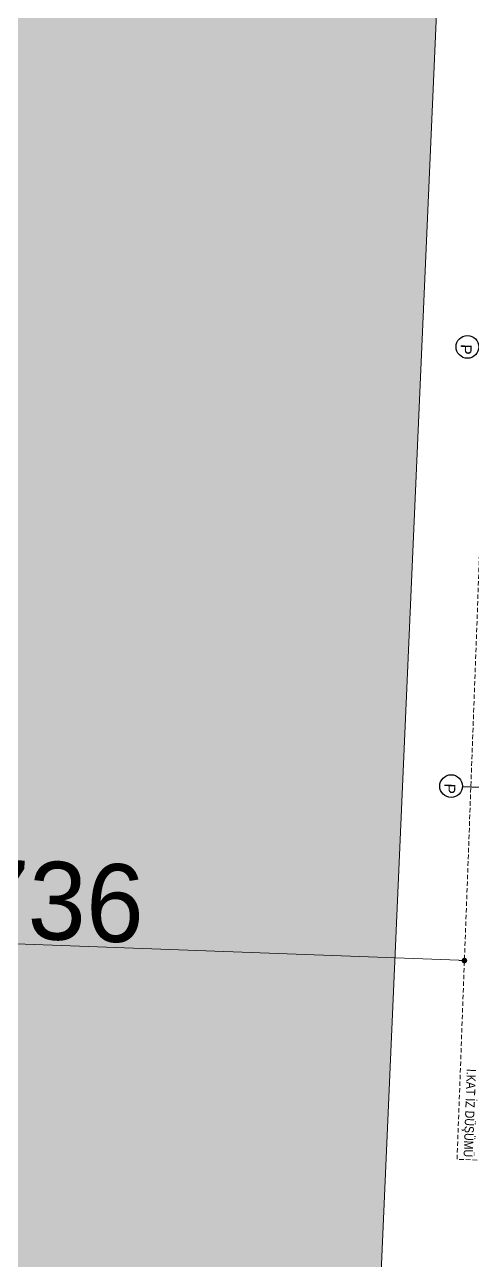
# Model space of a CAD drawing. Header units: centimetres. Extents: x 63871 to 181827, y -95930 to 42199.
# Drawn here: x 154443 to 154846, y 26864 to 27974 of the extents above; entities that cross this region are included whole.
import ezdxf

# ---------------------------------------------------------------- set-up
doc = ezdxf.new("R2010")
doc.units = ezdxf.units.CM
doc.linetypes.add('11-021_500-SatisOfisi_220512$0${ Diamond }', pattern=[12, 4, -2, 2, 2, -2])
for name, color, linetype, lineweight in [('ARA SINIRLAR', 225, 'Continuous', 15), ('ARM_Pen_No__252', 8, 'Continuous', 18), ('İz DÜŞÜMÜ', 7, '11-021_500-SatisOfisi_220512$0${ Diamond }', 18), ('OLUK', 222, 'Continuous', 15)]:
    doc.layers.add(name, color=color, linetype=linetype, lineweight=lineweight)
doc.layers.add('Bitirme - Duvar', color=7, linetype='Continuous')
doc.layers.add('Dıış Ölçü', color=140, linetype='Continuous')
doc.styles.add('MtXpl_Arial_Narrow_1', font='')
doc.styles.add('OLUŞTURULMUŞ_STİL_1', font='Arial.ttf')
doc.styles.add('RomanS', font='')
doc.styles.get('MtXpl_Arial_Narrow_1').set_extended_font_data('Arial Narrow')
doc.styles.get('RomanS').set_extended_font_data('Stylus BT')
doc.dimstyles.new('BÖYÜK', dxfattribs={"dimtxt": 70, "dimasz": 5, "dimexe": 5, "dimexo": 5, "dimgap": 2, "dimtad": 3, "dimdec": 0, "dimzin": 0, "dimdsep": 46, "dimtxsty": 'RomanS', "dimblk": 'DOT', "dimcen": 5, "dimadec": 0, "dimazin": 0, "dimtfac": 1, "dimtdec": 0, "dimtix": 1, "dimtofl": 0, "dimtmove": 1, "dimatfit": 0, "dimldrblk": 'DOT', "dimfxl": 10, "dimfxlon": 1, "dimtolj": 1, "dimtzin": 0, "dimarcsym": 0})

# ---------------------------------------------------------------- blocks, each defined once
blk = doc.blocks.new('HRD')
at = {"layer": 'Bitirme - Duvar', "color": 161, "linetype": 'Continuous', "lineweight": 25}
blk.add_line((154427.1, 36012.5), (154369.6, 36012.5), dxfattribs=at)
for centre in [(154437.4, 36012.5), (154437.4, 35617.5)]:
    blk.add_circle(centre, 10.2, dxfattribs=at)
at = {"layer": 'İz DÜŞÜMÜ'}
blk.add_lwpolyline([(153819.6, 36347.5), (154419.6, 36347.5), (154419.6, 35292.5), (154159.6, 35292.5), (154159.6, 35357.5), (153819.6, 35357.5), (153819.6, 36347.5)], dxfattribs=at)
at = {"style": 'MtXpl_Arial_Narrow_1'}
blk.add_text('I.KAT İZ DÜŞÜMÜ', height=8.316, rotation=89.957, dxfattribs=at).set_placement((154413.8, 36265.8))
at = {"layer": 'Bitirme - Duvar', "linetype": 'Continuous', "char_height": 10, "attachment_point": 7, "rotation": 90, "style": 'OLUŞTURULMUŞ_STİL_1'}
for insert in [(154443.5, 36010.2), (154443.5, 35615.2)]:
    blk.add_mtext('\\A1;P', dxfattribs=dict(at, insert=insert))
blk = doc.blocks.new('_Dot')
at = {"color": 0, "linetype": 'ByBlock', "lineweight": -2}
blk.add_line((-0.5, 0), (-1, 0), dxfattribs=at)
at = {"color": 0, "linetype": 'ByBlock', "const_width": 0.5}
blk.add_lwpolyline([(-0.25, 0, 1), (0.25, 0, 1)], format="xyb", close=True, dxfattribs=at)
blk = doc.blocks.new('*D209')
at = {"layer": 'Defpoints', "color": 0, "transparency": 16777216}
for p in [(-2325.2, 10977.9, 0), (-1589.8, 10950.6, 0), (-1589.8, 10950.6, 0)]:
    blk.add_point(p, dxfattribs=at)
at = {"layer": 'Dıış Ölçü', "color": 0, "lineweight": -2, "transparency": 16777216}
for p, q in [((-2325.2, 10977.9, 0), (-2325, 10982.9, 0)), ((-2320.2, 10977.7, 0), (-1594.8, 10950.8, 0)), ((-1589.8, 10950.6, 0), (-1589.6, 10955.6, 0))]:
    blk.add_line(p, q, dxfattribs=at)
at = {"layer": 'Dıış Ölçü', "color": 0, "lineweight": -2, "transparency": 16777216, "xscale": 5, "yscale": 5, "zscale": 5}
for p, rotation in [((-2325.2, 10977.9, 0), 177.8731903117574), ((-1589.8, 10950.6, 0), 357.8731903117574)]:
    blk.add_blockref('_Dot', p, dxfattribs=dict(at, rotation=rotation))
at = {"layer": 'Dıış Ölçü', "color": 0, "transparency": 16777216, "insert": (-1956, 11003.8, 0), "char_height": 70, "attachment_point": 5, "rotation": 357.8732, "style": 'RomanS'}
blk.add_mtext('\\A1;736', dxfattribs=at)
blk = doc.blocks.new('yerleşim planı')
at = {"layer": 'ARM_Pen_No__252'}
h = blk.add_hatch(dxfattribs=at)
h.set_pattern_fill('AR-HBONE', color=256, scale=0.51)
h.set_pattern_definition([(45, (-177987.134, -15156.517), (0, 73.27889), [155.448, -51.816]), (135, (-177950.495, -15119.877), (7e-15, 73.27889), [155.448, -51.816])])
h.paths.add_polyline_path([(-2142.3, 12350.5), (-6158, 12350.5), (-5113.2, 15429.3), (-2007, 15429.3)], flags=16)
h.paths.add_polyline_path([(-2155.4, 12050.8), (-2289.2, 9006.5), (-7230.4, 9111), (-6232.7, 12050.8)], flags=16)
h.paths.add_polyline_path([(-1994, 15726.3), (-2007, 15429.3), (-5113.2, 15429.3), (-2392.4, 23446.1), (-2901.1, 23669.6), (-7833, 9123.7), (-10553.5, 9181.3), (-10718.9, 8734.6), (588.1, 8496), (607.9, 8945.3), (-1738.2, 8994.9), (-1127.8, 22890.2), (-1668.8, 23128), (-1971, 15726.3)])
at = {"layer": 'ARA SINIRLAR'}
blk.add_line((-1127.8, 22890.2), (-1738.2, 8994.9), dxfattribs=at)
at = {"rotation": 177.873189238168}
blk.add_blockref('HRD', (154065.7, 41363.7), dxfattribs=at)
at = {"layer": 'Dıış Ölçü'}
dim = blk.add_aligned_dim(p1=(-2325.2, 10977.9, 0), p2=(-1589.8, 10950.6, 0), distance=0, dimstyle='BÖYÜK', dxfattribs=at)
dim.commit()
dim.dimension.update_dxf_attribs({"geometry": '*D209', "text_midpoint": (-1956, 11003.8, 0)})

msp = doc.modelspace()

# ---------------------------------------------------------------- block references
at = {"layer": 'OLUK'}
msp.add_blockref('yerleşim planı', (156428.8, 16182.6), dxfattribs=at)

doc.saveas('drawing.dxf')
